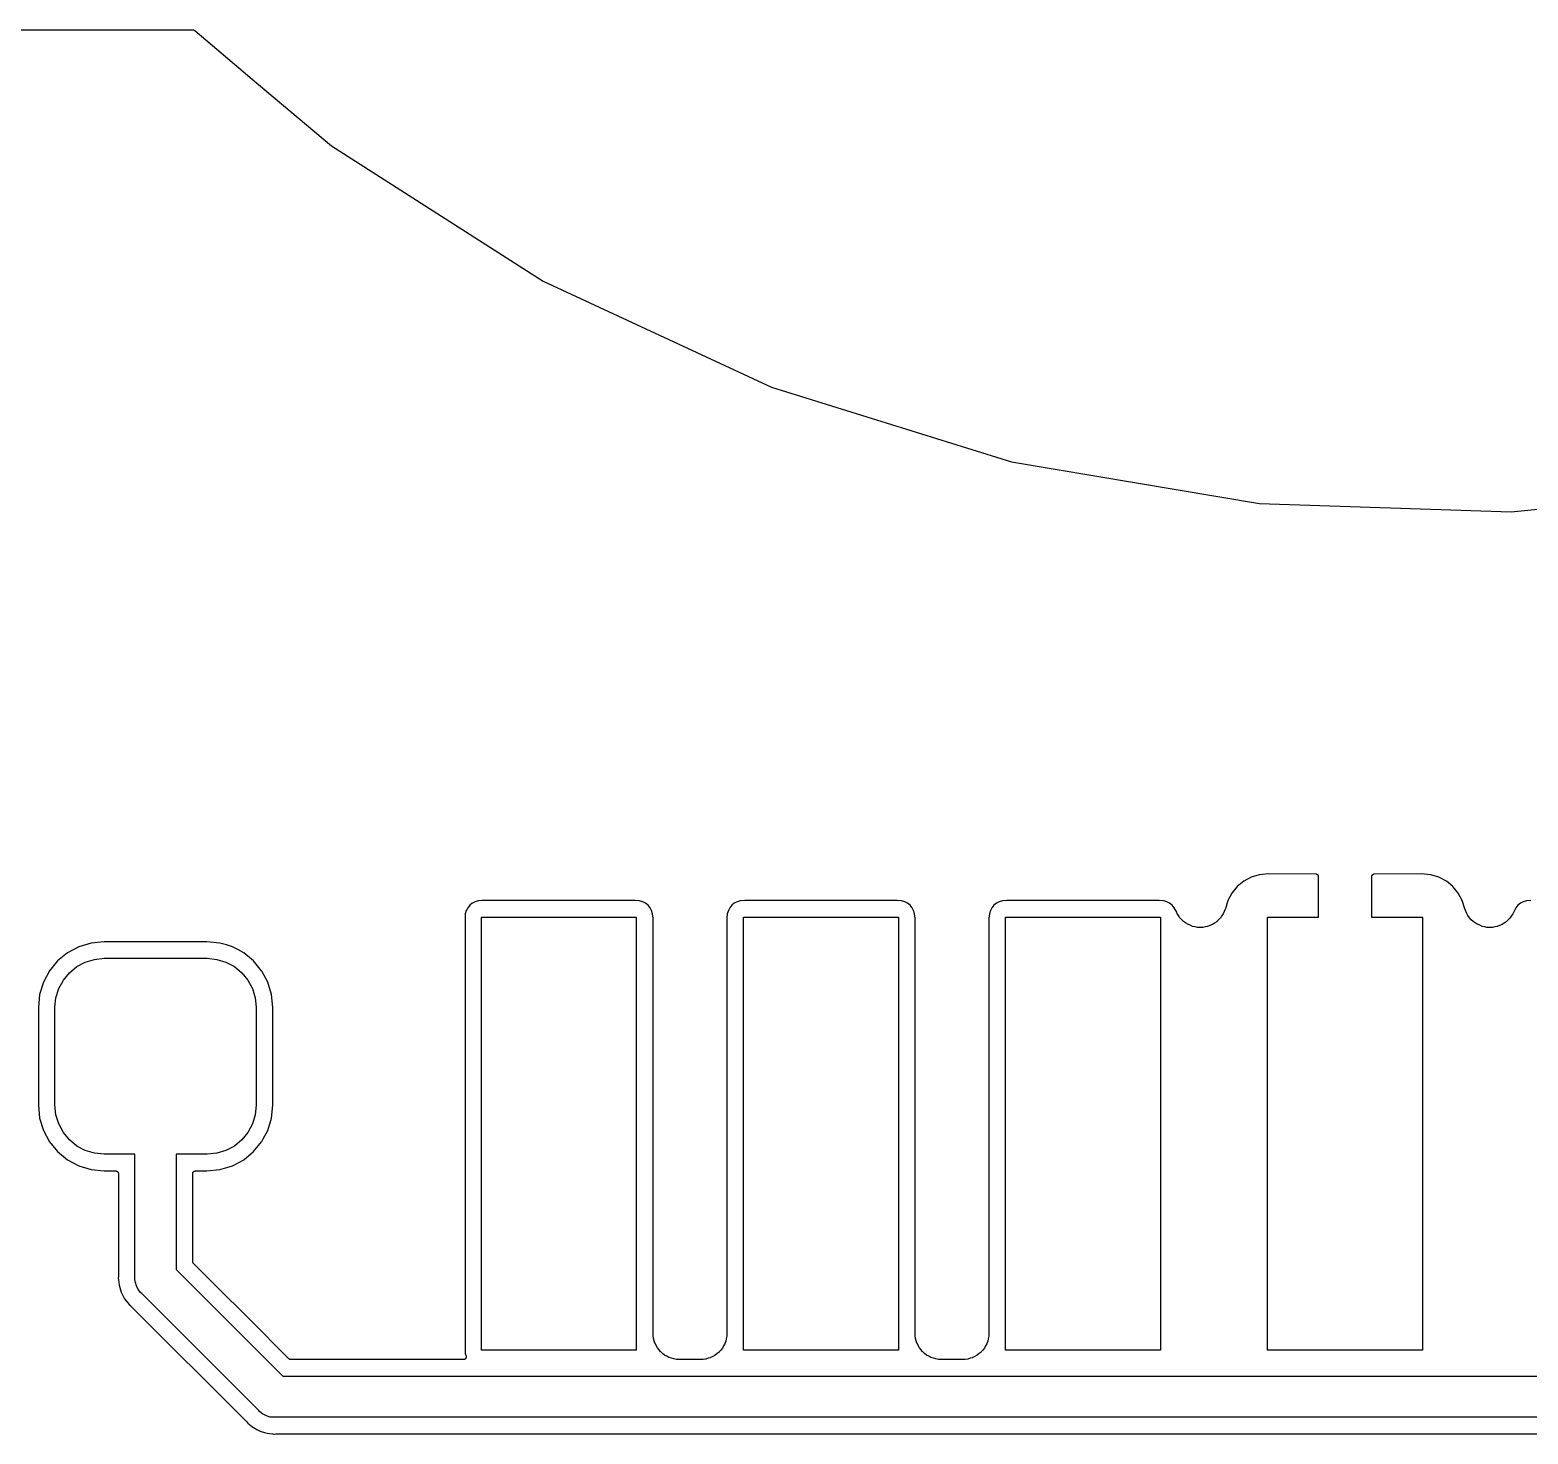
# Model space of a CAD drawing. Extents: x 115.8 to 161.5, y -138.1 to -92.5.
# Drawn here: x 131.79 to 139.05, y -128.86 to -122.05 of the extents above; entities that cross this region are included whole.
import ezdxf

# ---------------------------------------------------------------- set-up
doc = ezdxf.new("R2010")
doc.units = 0
doc.layers.add('BLACK', color=7, linetype='CONTINUOUS')

msp = doc.modelspace()

# ---------------------------------------------------------------- linework, layer by layer
at = {"layer": 'BLACK', "linetype": 'CONTINUOUS'}
for p, q in [((130.848, -122.05), (132.582, -122.05)), ((132.582, -122.05), (132.582, -122.05)), ((132.582, -122.05), (132.582, -122.05)), ((132.582, -122.05), (132.583, -122.05)), ((132.583, -122.05), (132.584, -122.05)), ((132.584, -122.05), (132.584, -122.05)), ((132.584, -122.05), (132.585, -122.05)), ((132.585, -122.05), (132.585, -122.051)), ((132.585, -122.051), (132.586, -122.051)), ((132.586, -122.051), (132.587, -122.051)), ((132.587, -122.051), (132.587, -122.051)), ((132.587, -122.051), (132.588, -122.052)), ((132.588, -122.052), (132.588, -122.052)), ((132.588, -122.052), (132.589, -122.052)), ((132.589, -122.052), (132.589, -122.053)), ((132.589, -122.053), (132.59, -122.053)), ((132.59, -122.053), (132.857, -122.279)), ((132.857, -122.279), (132.859, -122.28)), ((132.859, -122.28), (133.252, -122.612)), ((133.252, -122.612), (134.279, -123.268)), ((134.279, -123.268), (135.385, -123.781)), ((135.385, -123.781), (136.549, -124.143)), ((136.549, -124.143), (137.751, -124.345)), ((138.97, -124.386), (140.183, -124.264)), ((137.751, -124.345), (138.97, -124.386)), ((137.674, -126.176), (137.642, -126.202)), ((137.71, -126.157), (137.674, -126.176)), ((137.749, -126.145), (137.71, -126.157)), ((137.796, -126.14), (137.749, -126.145)), ((138.026, -126.142), (137.796, -126.14)), ((138.036, -126.151), (138.026, -126.142)), ((138.036, -126.35), (138.036, -126.151)), ((138.304, -126.142), (138.294, -126.151)), ((138.294, -126.151), (138.294, -126.35)), ((138.534, -126.14), (138.304, -126.142)), ((138.581, -126.145), (138.534, -126.14)), ((138.62, -126.157), (138.581, -126.145)), ((138.656, -126.176), (138.62, -126.157)), ((138.688, -126.202), (138.656, -126.176)), ((137.616, -126.234), (137.597, -126.27)), ((137.642, -126.202), (137.616, -126.234)), ((138.714, -126.234), (138.688, -126.202)), ((138.733, -126.27), (138.714, -126.234)), ((133.901, -126.334), (133.9, -126.351)), ((133.906, -126.319), (133.901, -126.334)), ((133.91, -126.312), (133.906, -126.319)), ((133.913, -126.305), (133.91, -126.312)), ((133.92, -126.297), (133.913, -126.305)), ((133.923, -126.293), (133.92, -126.297)), ((133.935, -126.283), (133.923, -126.293)), ((133.936, -126.283), (133.935, -126.283)), ((133.949, -126.276), (133.936, -126.283)), ((133.964, -126.271), (133.949, -126.276)), ((133.981, -126.27), (133.964, -126.271)), ((134.087, -126.27), (133.981, -126.27)), ((134.088, -126.269), (134.087, -126.27)), ((134.09, -126.269), (134.088, -126.269)), ((134.091, -126.269), (134.09, -126.269)), ((134.09, -126.269), (134.09, -126.269)), ((134.09, -126.269), (134.09, -126.269)), ((134.724, -126.269), (134.091, -126.269)), ((134.746, -126.271), (134.724, -126.269)), ((134.761, -126.276), (134.746, -126.271)), ((134.775, -126.283), (134.761, -126.276)), ((134.787, -126.293), (134.775, -126.283)), ((134.797, -126.305), (134.787, -126.293)), ((134.804, -126.319), (134.797, -126.305)), ((134.809, -126.334), (134.804, -126.319)), ((134.811, -126.356), (134.809, -126.334)), ((135.171, -126.334), (135.169, -126.356)), ((135.176, -126.319), (135.171, -126.334)), ((135.183, -126.305), (135.176, -126.319)), ((135.193, -126.293), (135.183, -126.305)), ((135.205, -126.283), (135.193, -126.293)), ((135.219, -126.276), (135.205, -126.283)), ((135.234, -126.271), (135.219, -126.276)), ((135.256, -126.269), (135.234, -126.271)), ((135.994, -126.269), (135.256, -126.269)), ((136.016, -126.271), (135.994, -126.269)), ((136.031, -126.276), (136.016, -126.271)), ((136.045, -126.283), (136.031, -126.276)), ((136.057, -126.293), (136.045, -126.283)), ((136.067, -126.305), (136.057, -126.293)), ((136.074, -126.319), (136.067, -126.305)), ((136.079, -126.334), (136.074, -126.319)), ((136.081, -126.356), (136.079, -126.334)), ((136.441, -126.334), (136.439, -126.356)), ((136.446, -126.319), (136.441, -126.334)), ((136.453, -126.305), (136.446, -126.319)), ((136.463, -126.293), (136.453, -126.305)), ((136.475, -126.283), (136.463, -126.293)), ((136.489, -126.276), (136.475, -126.283)), ((136.504, -126.271), (136.489, -126.276)), ((136.526, -126.269), (136.504, -126.271)), ((137.264, -126.269), (136.526, -126.269)), ((137.286, -126.271), (137.264, -126.269)), ((137.301, -126.276), (137.286, -126.271)), ((137.315, -126.283), (137.301, -126.276)), ((137.327, -126.293), (137.315, -126.283)), ((137.337, -126.305), (137.327, -126.293)), ((137.349, -126.327), (137.337, -126.305)), ((137.351, -126.333), (137.349, -126.327)), ((137.358, -126.343), (137.351, -126.333)), ((137.351, -126.333), (137.351, -126.333)), ((137.351, -126.333), (137.351, -126.333)), ((137.574, -126.335), (137.567, -126.345)), ((137.579, -126.323), (137.574, -126.335)), ((137.574, -126.335), (137.574, -126.335)), ((137.574, -126.335), (137.574, -126.335)), ((137.584, -126.312), (137.579, -126.323)), ((137.585, -126.31), (137.584, -126.312)), ((137.584, -126.312), (137.584, -126.312)), ((137.584, -126.312), (137.584, -126.312)), ((137.584, -126.312), (137.584, -126.312)), ((137.597, -126.27), (137.585, -126.31)), ((138.745, -126.31), (138.733, -126.27)), ((138.75, -126.321), (138.745, -126.31)), ((138.755, -126.333), (138.75, -126.321)), ((138.761, -126.343), (138.755, -126.333)), ((138.755, -126.333), (138.755, -126.333)), ((138.755, -126.333), (138.755, -126.333)), ((138.978, -126.335), (138.971, -126.345)), ((138.981, -126.328), (138.978, -126.335)), ((138.978, -126.335), (138.978, -126.335)), ((138.978, -126.335), (138.978, -126.335)), ((138.993, -126.305), (138.981, -126.328)), ((139.003, -126.293), (138.993, -126.305)), ((139.015, -126.283), (139.003, -126.293)), ((139.029, -126.276), (139.015, -126.283)), ((139.044, -126.271), (139.029, -126.276)), ((139.066, -126.269), (139.044, -126.271)), ((133.9, -126.351), (133.9, -128.449)), ((133.98, -128.45), (133.98, -126.35)), ((133.98, -126.35), (134.73, -126.35)), ((134.73, -126.35), (134.73, -128.45)), ((134.811, -128.368), (134.811, -126.356)), ((135.169, -126.356), (135.169, -128.368)), ((135.25, -128.45), (135.25, -126.35)), ((135.25, -126.35), (136, -126.35)), ((136, -126.35), (136, -128.45)), ((136.081, -128.368), (136.081, -126.356)), ((136.439, -126.356), (136.439, -128.368)), ((136.52, -128.45), (136.52, -126.35)), ((136.52, -126.35), (137.27, -126.35)), ((137.27, -126.35), (137.27, -128.45)), ((137.365, -126.354), (137.358, -126.343)), ((137.373, -126.362), (137.365, -126.354)), ((137.365, -126.354), (137.365, -126.354)), ((137.365, -126.354), (137.365, -126.354)), ((137.382, -126.371), (137.373, -126.362)), ((137.382, -126.372), (137.382, -126.371)), ((137.382, -126.371), (137.382, -126.371)), ((137.392, -126.378), (137.382, -126.372)), ((137.403, -126.385), (137.392, -126.378)), ((137.414, -126.39), (137.403, -126.385)), ((137.403, -126.385), (137.403, -126.385)), ((137.403, -126.385), (137.403, -126.385)), ((137.425, -126.395), (137.414, -126.39)), ((137.426, -126.395), (137.425, -126.395)), ((137.438, -126.397), (137.426, -126.395)), ((137.426, -126.395), (137.426, -126.395)), ((137.45, -126.4), (137.438, -126.397)), ((137.462, -126.4), (137.45, -126.4)), ((137.45, -126.4), (137.45, -126.4)), ((137.45, -126.4), (137.45, -126.4)), ((137.474, -126.4), (137.462, -126.4)), ((137.475, -126.4), (137.474, -126.4)), ((137.487, -126.398), (137.475, -126.4)), ((137.475, -126.4), (137.475, -126.4)), ((137.499, -126.395), (137.487, -126.398)), ((137.51, -126.391), (137.499, -126.395)), ((137.499, -126.395), (137.499, -126.395)), ((137.499, -126.395), (137.499, -126.395)), ((137.522, -126.386), (137.51, -126.391)), ((137.532, -126.379), (137.522, -126.386)), ((137.522, -126.386), (137.522, -126.386)), ((137.522, -126.386), (137.522, -126.386)), ((137.543, -126.373), (137.532, -126.379)), ((137.551, -126.364), (137.543, -126.372)), ((137.543, -126.372), (137.543, -126.372)), ((137.543, -126.372), (137.543, -126.373)), ((137.56, -126.355), (137.551, -126.364)), ((137.561, -126.355), (137.56, -126.355)), ((137.56, -126.355), (137.56, -126.355)), ((137.567, -126.345), (137.561, -126.355)), ((137.79, -128.45), (137.79, -126.35)), ((137.79, -126.35), (138.036, -126.35)), ((138.294, -126.35), (138.54, -126.35)), ((138.54, -126.35), (138.54, -128.45)), ((138.768, -126.354), (138.761, -126.343)), ((138.769, -126.354), (138.768, -126.354)), ((138.768, -126.354), (138.768, -126.354)), ((138.777, -126.363), (138.769, -126.354)), ((138.786, -126.371), (138.777, -126.363)), ((138.786, -126.372), (138.786, -126.371)), ((138.786, -126.371), (138.786, -126.371)), ((138.796, -126.378), (138.786, -126.372)), ((138.806, -126.385), (138.796, -126.378)), ((138.807, -126.385), (138.806, -126.385)), ((138.806, -126.385), (138.806, -126.385)), ((138.818, -126.39), (138.807, -126.385)), ((138.829, -126.395), (138.818, -126.39)), ((138.842, -126.397), (138.829, -126.395)), ((138.829, -126.395), (138.829, -126.395)), ((138.829, -126.395), (138.829, -126.395)), ((138.853, -126.4), (138.842, -126.397)), ((138.854, -126.4), (138.853, -126.4)), ((138.866, -126.4), (138.854, -126.4)), ((138.854, -126.4), (138.854, -126.4)), ((138.878, -126.4), (138.866, -126.4)), ((138.879, -126.4), (138.878, -126.4)), ((138.878, -126.4), (138.878, -126.4)), ((138.891, -126.398), (138.879, -126.4)), ((138.903, -126.395), (138.891, -126.398)), ((138.914, -126.391), (138.903, -126.395)), ((138.903, -126.395), (138.903, -126.395)), ((138.903, -126.395), (138.903, -126.395)), ((138.926, -126.386), (138.914, -126.391)), ((138.936, -126.379), (138.926, -126.386)), ((138.926, -126.386), (138.926, -126.386)), ((138.926, -126.386), (138.926, -126.386)), ((138.946, -126.373), (138.936, -126.379)), ((138.947, -126.372), (138.946, -126.373)), ((138.946, -126.373), (138.946, -126.373)), ((138.955, -126.364), (138.947, -126.372)), ((138.964, -126.355), (138.955, -126.364)), ((138.971, -126.345), (138.964, -126.355)), ((138.964, -126.355), (138.964, -126.355)), ((138.964, -126.355), (138.964, -126.355)), ((132.088, -126.476), (132.028, -126.494)), ((132.151, -126.47), (132.088, -126.476)), ((132.649, -126.47), (132.151, -126.47)), ((132.712, -126.476), (132.649, -126.47)), ((132.743, -126.485), (132.712, -126.476)), ((132.772, -126.494), (132.743, -126.485)), ((132.743, -126.485), (132.743, -126.485)), ((131.973, -126.523), (131.925, -126.563)), ((132.028, -126.494), (131.973, -126.523)), ((132.059, -126.568), (132.104, -126.555)), ((132.104, -126.555), (132.15, -126.55)), ((132.15, -126.55), (132.65, -126.55)), ((132.65, -126.55), (132.696, -126.555)), ((132.696, -126.555), (132.741, -126.568)), ((132.798, -126.508), (132.772, -126.494)), ((132.827, -126.523), (132.798, -126.508)), ((132.875, -126.563), (132.827, -126.523)), ((131.886, -126.611), (131.856, -126.666)), ((131.925, -126.563), (131.886, -126.611)), ((131.953, -126.656), (131.982, -126.62)), ((131.982, -126.62), (132.018, -126.59)), ((132.018, -126.59), (132.059, -126.568)), ((132.741, -126.568), (132.782, -126.59)), ((132.782, -126.59), (132.818, -126.62)), ((132.818, -126.62), (132.847, -126.656)), ((132.914, -126.611), (132.875, -126.563)), ((132.915, -126.612), (132.914, -126.611)), ((132.914, -126.611), (132.914, -126.611)), ((132.944, -126.666), (132.915, -126.612)), ((131.856, -126.666), (131.838, -126.725)), ((131.917, -126.741), (131.931, -126.697)), ((131.931, -126.697), (131.953, -126.656)), ((132.847, -126.656), (132.869, -126.697)), ((132.869, -126.697), (132.883, -126.741)), ((132.962, -126.725), (132.944, -126.666)), ((131.838, -126.725), (131.832, -126.788)), ((131.912, -126.787), (131.917, -126.741)), ((132.883, -126.741), (132.887, -126.787)), ((132.968, -126.788), (132.962, -126.725)), ((131.832, -126.788), (131.832, -127.262)), ((131.912, -127.262), (131.912, -126.787)), ((132.887, -126.787), (132.887, -127.262)), ((132.968, -127.262), (132.968, -126.788)), ((131.832, -127.262), (131.838, -127.325)), ((131.917, -127.309), (131.912, -127.262)), ((132.887, -127.262), (132.883, -127.309)), ((132.962, -127.325), (132.968, -127.262)), ((131.838, -127.325), (131.856, -127.384)), ((131.931, -127.353), (131.917, -127.309)), ((131.953, -127.394), (131.931, -127.353)), ((132.869, -127.353), (132.847, -127.394)), ((132.883, -127.309), (132.869, -127.353)), ((132.944, -127.384), (132.962, -127.325)), ((131.856, -127.384), (131.886, -127.439)), ((131.982, -127.43), (131.953, -127.394)), ((132.018, -127.46), (131.982, -127.43)), ((132.818, -127.43), (132.782, -127.46)), ((132.847, -127.394), (132.818, -127.43)), ((132.915, -127.438), (132.922, -127.425)), ((132.922, -127.425), (132.944, -127.384)), ((131.886, -127.439), (131.925, -127.487)), ((131.925, -127.487), (131.973, -127.527)), ((132.059, -127.482), (132.018, -127.46)), ((132.104, -127.495), (132.059, -127.482)), ((132.15, -127.5), (132.104, -127.495)), ((132.3, -127.5), (132.15, -127.5)), ((132.3, -128.095), (132.3, -127.5)), ((132.65, -127.5), (132.5, -127.5)), ((132.5, -127.5), (132.5, -128.059)), ((132.696, -127.495), (132.65, -127.5)), ((132.741, -127.482), (132.696, -127.495)), ((132.782, -127.46), (132.741, -127.482)), ((132.827, -127.527), (132.875, -127.487)), ((132.875, -127.487), (132.914, -127.439)), ((132.914, -127.439), (132.915, -127.438)), ((131.973, -127.527), (132.028, -127.556)), ((132.028, -127.556), (132.088, -127.574)), ((132.088, -127.574), (132.151, -127.58)), ((132.649, -127.58), (132.712, -127.574)), ((132.712, -127.574), (132.745, -127.564)), ((132.745, -127.564), (132.772, -127.556)), ((132.772, -127.556), (132.803, -127.539)), ((132.803, -127.539), (132.827, -127.527)), ((132.151, -127.58), (132.207, -127.58)), ((132.207, -127.58), (132.207, -127.58)), ((132.207, -127.58), (132.207, -127.58)), ((132.207, -127.58), (132.209, -127.581)), ((132.209, -127.581), (132.21, -127.581)), ((132.21, -127.581), (132.21, -127.581)), ((132.21, -127.581), (132.21, -127.581)), ((132.21, -127.581), (132.211, -127.581)), ((132.211, -127.581), (132.212, -127.581)), ((132.212, -127.581), (132.212, -127.581)), ((132.212, -127.581), (132.212, -127.581)), ((132.212, -127.581), (132.213, -127.582)), ((132.213, -127.582), (132.214, -127.583)), ((132.214, -127.583), (132.214, -127.583)), ((132.214, -127.583), (132.214, -127.583)), ((132.214, -127.583), (132.215, -127.583)), ((132.215, -127.583), (132.216, -127.584)), ((132.216, -127.584), (132.216, -127.584)), ((132.216, -127.584), (132.216, -127.584)), ((132.216, -127.584), (132.217, -127.585)), ((132.217, -127.585), (132.218, -127.586)), ((132.218, -127.586), (132.218, -127.586)), ((132.218, -127.586), (132.218, -127.586)), ((132.218, -127.586), (132.218, -127.587)), ((132.218, -127.587), (132.219, -127.588)), ((132.219, -127.588), (132.219, -127.588)), ((132.219, -127.588), (132.219, -127.588)), ((132.219, -127.588), (132.219, -127.59)), ((132.219, -127.59), (132.22, -127.591)), ((132.22, -127.591), (132.22, -127.591)), ((132.22, -127.591), (132.22, -127.591)), ((132.22, -127.591), (132.22, -127.592)), ((132.22, -127.592), (132.22, -127.593)), ((132.22, -127.593), (132.22, -128.091)), ((132.58, -127.591), (132.581, -127.589)), ((132.58, -127.592), (132.58, -127.591)), ((132.58, -127.591), (132.58, -127.591)), ((132.58, -127.591), (132.58, -127.591)), ((132.58, -127.593), (132.58, -127.592)), ((132.58, -128.02), (132.58, -127.593)), ((132.58, -127.593), (132.58, -127.593)), ((132.58, -127.593), (132.58, -127.593)), ((132.581, -127.588), (132.582, -127.587)), ((132.581, -127.589), (132.581, -127.588)), ((132.581, -127.588), (132.581, -127.588)), ((132.581, -127.588), (132.581, -127.588)), ((132.582, -127.586), (132.583, -127.585)), ((132.582, -127.587), (132.582, -127.586)), ((132.582, -127.586), (132.582, -127.586)), ((132.582, -127.586), (132.582, -127.586)), ((132.583, -127.585), (132.584, -127.584)), ((132.584, -127.584), (132.585, -127.583)), ((132.584, -127.584), (132.584, -127.584)), ((132.584, -127.584), (132.584, -127.584)), ((132.585, -127.583), (132.586, -127.583)), ((132.586, -127.583), (132.587, -127.582)), ((132.586, -127.583), (132.586, -127.583)), ((132.586, -127.583), (132.586, -127.583)), ((132.587, -127.582), (132.588, -127.581)), ((132.588, -127.581), (132.588, -127.581)), ((132.588, -127.581), (132.588, -127.581)), ((132.588, -127.581), (132.589, -127.581)), ((132.589, -127.581), (132.59, -127.581)), ((132.59, -127.581), (132.59, -127.581)), ((132.59, -127.581), (132.59, -127.581)), ((132.59, -127.581), (132.592, -127.581)), ((132.592, -127.581), (132.593, -127.58)), ((132.593, -127.58), (132.649, -127.58)), ((132.5, -128.059), (133.016, -128.575)), ((132.58, -128.021), (132.58, -128.02)), ((132.58, -128.023), (132.58, -128.021)), ((132.581, -128.024), (132.58, -128.023)), ((132.58, -128.023), (132.58, -128.023)), ((132.58, -128.023), (132.58, -128.023)), ((132.581, -128.025), (132.581, -128.024)), ((132.582, -128.026), (132.581, -128.025)), ((132.581, -128.025), (132.581, -128.025)), ((132.581, -128.025), (132.581, -128.025)), ((132.582, -128.027), (132.582, -128.026)), ((132.583, -128.028), (132.582, -128.027)), ((132.582, -128.027), (132.582, -128.027)), ((132.582, -128.027), (132.582, -128.027)), ((132.584, -128.029), (132.583, -128.028)), ((132.692, -128.137), (132.584, -128.029)), ((132.584, -128.029), (132.584, -128.029)), ((132.584, -128.029), (132.584, -128.029)), ((132.584, -128.029), (132.584, -128.029)), ((132.22, -128.092), (132.219, -128.1)), ((132.219, -128.1), (132.22, -128.108)), ((132.22, -128.091), (132.22, -128.091)), ((132.22, -128.091), (132.22, -128.091)), ((132.22, -128.091), (132.22, -128.092)), ((132.22, -128.108), (132.223, -128.135)), ((132.223, -128.135), (132.233, -128.169)), ((132.3, -128.1), (132.3, -128.095)), ((132.3, -128.105), (132.3, -128.1)), ((132.301, -128.117), (132.3, -128.105)), ((132.3, -128.105), (132.3, -128.105)), ((132.301, -128.12), (132.301, -128.117)), ((132.302, -128.122), (132.301, -128.12)), ((132.307, -128.138), (132.302, -128.122)), ((132.316, -128.156), (132.307, -128.138)), ((132.329, -128.171), (132.316, -128.156)), ((132.853, -128.298), (132.692, -128.137)), ((132.233, -128.169), (132.25, -128.2)), ((132.25, -128.2), (132.272, -128.228)), ((132.272, -128.228), (132.278, -128.233)), ((132.333, -128.174), (132.329, -128.171)), ((132.901, -128.742), (132.333, -128.174)), ((132.278, -128.233), (132.279, -128.233)), ((132.279, -128.233), (132.279, -128.234)), ((132.279, -128.234), (132.279, -128.234)), ((132.279, -128.234), (132.841, -128.796)), ((133.046, -128.491), (132.853, -128.298)), ((134.812, -128.38), (134.811, -128.368)), ((135.169, -128.37), (135.168, -128.382)), ((135.169, -128.368), (135.169, -128.369)), ((135.169, -128.369), (135.169, -128.369)), ((135.169, -128.369), (135.169, -128.369)), ((135.169, -128.369), (135.169, -128.37)), ((136.082, -128.38), (136.081, -128.368)), ((136.439, -128.37), (136.438, -128.382)), ((136.439, -128.368), (136.439, -128.369)), ((136.439, -128.369), (136.439, -128.369)), ((136.439, -128.369), (136.439, -128.369)), ((136.439, -128.369), (136.439, -128.37)), ((134.813, -128.392), (134.812, -128.38)), ((134.813, -128.393), (134.813, -128.392)), ((134.813, -128.392), (134.813, -128.392)), ((134.817, -128.404), (134.813, -128.393)), ((134.82, -128.416), (134.817, -128.404)), ((134.821, -128.416), (134.82, -128.416)), ((134.82, -128.416), (134.82, -128.416)), ((134.826, -128.427), (134.821, -128.416)), ((134.832, -128.438), (134.826, -128.427)), ((134.84, -128.448), (134.832, -128.438)), ((134.832, -128.438), (134.832, -128.438)), ((134.832, -128.438), (134.832, -128.438)), ((135.147, -128.44), (135.139, -128.449)), ((135.153, -128.428), (135.147, -128.439)), ((135.147, -128.439), (135.147, -128.439)), ((135.147, -128.439), (135.147, -128.44)), ((135.159, -128.418), (135.153, -128.428)), ((135.163, -128.406), (135.159, -128.417)), ((135.159, -128.417), (135.159, -128.418)), ((135.159, -128.418), (135.159, -128.418)), ((135.166, -128.394), (135.163, -128.406)), ((135.168, -128.382), (135.166, -128.394)), ((135.166, -128.394), (135.166, -128.394)), ((135.166, -128.394), (135.166, -128.394)), ((136.083, -128.392), (136.082, -128.38)), ((136.083, -128.393), (136.083, -128.392)), ((136.083, -128.392), (136.083, -128.392)), ((136.087, -128.404), (136.083, -128.393)), ((136.09, -128.416), (136.087, -128.404)), ((136.091, -128.416), (136.09, -128.416)), ((136.09, -128.416), (136.09, -128.416)), ((136.096, -128.427), (136.091, -128.416)), ((136.102, -128.438), (136.096, -128.427)), ((136.11, -128.448), (136.102, -128.438)), ((136.102, -128.438), (136.102, -128.438)), ((136.102, -128.438), (136.102, -128.438)), ((136.417, -128.44), (136.409, -128.449)), ((136.423, -128.428), (136.417, -128.439)), ((136.417, -128.439), (136.417, -128.439)), ((136.417, -128.439), (136.417, -128.44)), ((136.429, -128.418), (136.423, -128.428)), ((136.433, -128.406), (136.429, -128.417)), ((136.429, -128.417), (136.429, -128.418)), ((136.429, -128.418), (136.429, -128.418)), ((136.436, -128.394), (136.433, -128.406)), ((136.438, -128.382), (136.436, -128.394)), ((136.436, -128.394), (136.436, -128.394)), ((136.436, -128.394), (136.436, -128.394)), ((133.047, -128.492), (133.046, -128.491)), ((133.048, -128.493), (133.047, -128.492)), ((133.049, -128.493), (133.048, -128.493)), ((133.048, -128.493), (133.048, -128.493)), ((133.048, -128.493), (133.048, -128.493)), ((133.05, -128.494), (133.049, -128.493)), ((133.051, -128.494), (133.05, -128.494)), ((133.05, -128.494), (133.05, -128.494)), ((133.05, -128.494), (133.05, -128.494)), ((133.052, -128.495), (133.051, -128.494)), ((133.053, -128.495), (133.052, -128.495)), ((133.052, -128.495), (133.052, -128.495)), ((133.052, -128.495), (133.052, -128.495)), ((133.055, -128.495), (133.053, -128.495)), ((133.893, -128.495), (133.055, -128.495)), ((133.055, -128.495), (133.055, -128.495)), ((133.894, -128.495), (133.893, -128.495)), ((133.895, -128.495), (133.894, -128.495)), ((133.894, -128.495), (133.894, -128.495)), ((133.896, -128.495), (133.895, -128.495)), ((133.895, -128.495), (133.895, -128.495)), ((133.897, -128.494), (133.896, -128.495)), ((133.898, -128.494), (133.897, -128.494)), ((133.897, -128.494), (133.897, -128.494)), ((133.899, -128.494), (133.898, -128.494)), ((133.898, -128.494), (133.898, -128.494)), ((133.9, -128.493), (133.899, -128.493)), ((133.899, -128.493), (133.899, -128.494)), ((133.9, -128.449), (133.901, -128.466)), ((133.901, -128.492), (133.9, -128.493)), ((133.9, -128.493), (133.9, -128.493)), ((133.901, -128.466), (133.905, -128.479)), ((133.902, -128.491), (133.901, -128.492)), ((133.901, -128.492), (133.901, -128.492)), ((133.903, -128.49), (133.902, -128.491)), ((133.902, -128.491), (133.902, -128.491)), ((133.904, -128.489), (133.903, -128.489)), ((133.903, -128.489), (133.903, -128.49)), ((133.903, -128.49), (133.903, -128.49)), ((133.905, -128.487), (133.904, -128.488)), ((133.904, -128.488), (133.904, -128.488)), ((133.904, -128.488), (133.904, -128.489)), ((133.905, -128.479), (133.905, -128.479)), ((133.905, -128.479), (133.905, -128.479)), ((133.905, -128.479), (133.905, -128.48)), ((133.905, -128.48), (133.905, -128.481)), ((133.905, -128.481), (133.906, -128.481)), ((133.906, -128.484), (133.905, -128.484)), ((133.905, -128.484), (133.905, -128.485)), ((133.905, -128.485), (133.905, -128.485)), ((133.905, -128.485), (133.905, -128.486)), ((133.905, -128.486), (133.905, -128.487)), ((133.905, -128.487), (133.905, -128.487)), ((133.906, -128.481), (133.906, -128.482)), ((133.906, -128.482), (133.906, -128.482)), ((133.906, -128.482), (133.906, -128.483)), ((133.906, -128.483), (133.906, -128.484)), ((134.73, -128.45), (133.98, -128.45)), ((134.847, -128.457), (134.84, -128.448)), ((134.848, -128.457), (134.847, -128.457)), ((134.857, -128.465), (134.848, -128.457)), ((134.848, -128.457), (134.848, -128.457)), ((134.866, -128.473), (134.857, -128.465)), ((134.867, -128.473), (134.866, -128.473)), ((134.878, -128.479), (134.867, -128.473)), ((134.867, -128.473), (134.867, -128.473)), ((134.888, -128.485), (134.878, -128.479)), ((134.889, -128.485), (134.888, -128.485)), ((134.888, -128.485), (134.888, -128.485)), ((134.9, -128.489), (134.889, -128.485)), ((134.912, -128.492), (134.9, -128.489)), ((134.924, -128.494), (134.912, -128.492)), ((134.912, -128.492), (134.912, -128.492)), ((134.912, -128.492), (134.912, -128.492)), ((134.936, -128.495), (134.924, -128.494)), ((134.937, -128.495), (134.936, -128.495)), ((134.938, -128.495), (134.937, -128.495)), ((134.937, -128.495), (134.937, -128.495)), ((134.937, -128.495), (134.937, -128.495)), ((135.042, -128.495), (134.938, -128.495)), ((135.054, -128.494), (135.042, -128.495)), ((135.066, -128.493), (135.054, -128.494)), ((135.067, -128.493), (135.066, -128.493)), ((135.066, -128.493), (135.066, -128.493)), ((135.078, -128.489), (135.067, -128.493)), ((135.09, -128.486), (135.078, -128.489)), ((135.101, -128.48), (135.09, -128.485)), ((135.09, -128.485), (135.09, -128.486)), ((135.09, -128.486), (135.09, -128.486)), ((135.112, -128.474), (135.101, -128.48)), ((135.122, -128.466), (135.112, -128.474)), ((135.112, -128.474), (135.112, -128.474)), ((135.112, -128.474), (135.112, -128.474)), ((135.131, -128.459), (135.122, -128.466)), ((135.139, -128.449), (135.131, -128.458)), ((135.131, -128.458), (135.131, -128.458)), ((135.131, -128.458), (135.131, -128.459)), ((136, -128.45), (135.25, -128.45)), ((136.117, -128.457), (136.11, -128.448)), ((136.118, -128.457), (136.117, -128.457)), ((136.127, -128.465), (136.118, -128.457)), ((136.118, -128.457), (136.118, -128.457)), ((136.136, -128.473), (136.127, -128.465)), ((136.137, -128.473), (136.136, -128.473)), ((136.148, -128.479), (136.137, -128.473)), ((136.137, -128.473), (136.137, -128.473)), ((136.158, -128.485), (136.148, -128.479)), ((136.159, -128.485), (136.158, -128.485)), ((136.158, -128.485), (136.158, -128.485)), ((136.17, -128.489), (136.159, -128.485)), ((136.182, -128.492), (136.17, -128.489)), ((136.194, -128.494), (136.182, -128.492)), ((136.182, -128.492), (136.182, -128.492)), ((136.182, -128.492), (136.182, -128.492)), ((136.206, -128.495), (136.194, -128.494)), ((136.207, -128.495), (136.206, -128.495)), ((136.208, -128.495), (136.207, -128.495)), ((136.207, -128.495), (136.207, -128.495)), ((136.207, -128.495), (136.207, -128.495)), ((136.312, -128.495), (136.208, -128.495)), ((136.324, -128.494), (136.312, -128.495)), ((136.336, -128.493), (136.324, -128.494)), ((136.337, -128.493), (136.336, -128.493)), ((136.336, -128.493), (136.336, -128.493)), ((136.348, -128.489), (136.337, -128.493)), ((136.36, -128.486), (136.348, -128.489)), ((136.371, -128.48), (136.36, -128.485)), ((136.36, -128.485), (136.36, -128.486)), ((136.36, -128.486), (136.36, -128.486)), ((136.382, -128.474), (136.371, -128.48)), ((136.392, -128.466), (136.382, -128.474)), ((136.382, -128.474), (136.382, -128.474)), ((136.382, -128.474), (136.382, -128.474)), ((136.401, -128.459), (136.392, -128.466)), ((136.409, -128.449), (136.401, -128.458)), ((136.401, -128.458), (136.401, -128.458)), ((136.401, -128.458), (136.401, -128.459)), ((137.27, -128.45), (136.52, -128.45)), ((138.54, -128.45), (137.79, -128.45)), ((133.016, -128.575), (140.484, -128.575)), ((132.841, -128.796), (132.841, -128.796)), ((132.841, -128.796), (132.841, -128.796)), ((132.841, -128.796), (132.842, -128.797)), ((132.842, -128.797), (132.847, -128.803)), ((132.847, -128.803), (132.863, -128.816)), ((132.904, -128.746), (132.901, -128.742)), ((132.919, -128.759), (132.904, -128.746)), ((132.927, -128.763), (132.919, -128.759)), ((132.937, -128.768), (132.927, -128.763)), ((132.955, -128.774), (132.937, -128.768)), ((132.957, -128.774), (132.955, -128.774)), ((132.97, -128.775), (132.957, -128.774)), ((132.975, -128.775), (132.97, -128.775)), ((132.97, -128.775), (132.97, -128.775)), ((132.98, -128.775), (132.975, -128.775)), ((140.52, -128.775), (132.98, -128.775)), ((132.863, -128.816), (132.863, -128.816)), ((132.863, -128.816), (132.867, -128.819)), ((132.867, -128.819), (132.875, -128.825)), ((132.875, -128.825), (132.89, -128.834)), ((132.89, -128.834), (132.906, -128.842)), ((132.906, -128.842), (132.911, -128.844)), ((132.911, -128.844), (132.911, -128.844)), ((132.911, -128.844), (132.927, -128.849)), ((132.927, -128.849), (132.94, -128.852)), ((132.94, -128.852), (132.966, -128.855)), ((132.966, -128.855), (132.972, -128.856)), ((132.972, -128.856), (132.972, -128.856)), ((132.972, -128.856), (132.975, -128.856)), ((132.975, -128.856), (132.983, -128.855)), ((132.983, -128.855), (132.983, -128.855)), ((132.983, -128.855), (132.984, -128.855)), ((132.984, -128.855), (132.984, -128.855)), ((132.984, -128.855), (140.51, -128.855))]:
    msp.add_line(p, q, dxfattribs=at)

doc.saveas('drawing.dxf')
